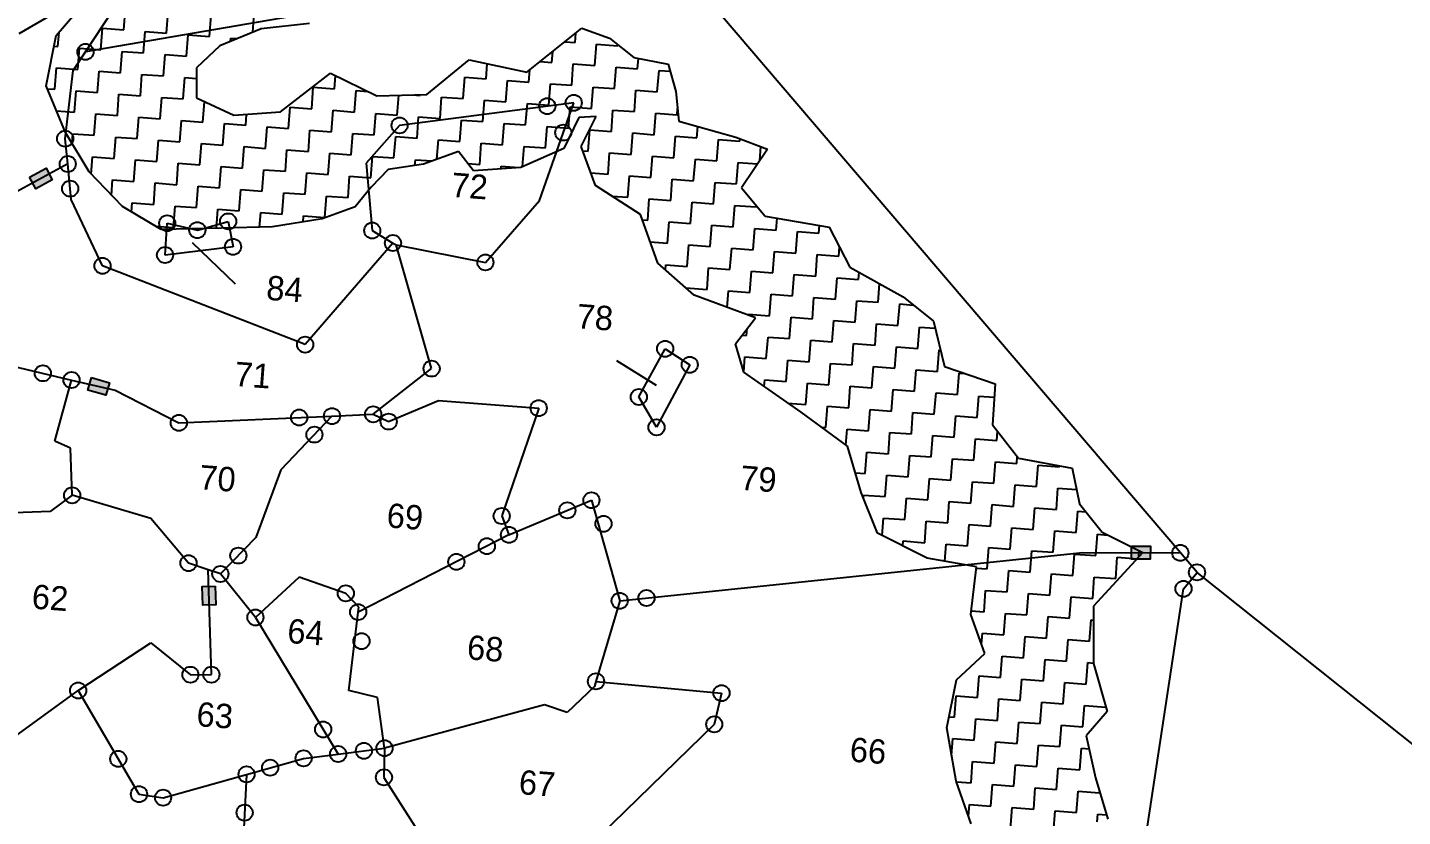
# Model space of a CAD drawing. Header units: metres. Extents: x 305256 to 309406, y 1922831 to 1926292.
# Drawn here: x 306465 to 307521, y 1924915 to 1925521 of the extents above; entities that cross this region are included whole.
import ezdxf

# ---------------------------------------------------------------- set-up
doc = ezdxf.new("R2010")
doc.units = ezdxf.units.M
for name, color, linetype in [('POLY_HATCH', 12, 'Continuous'), ('POLY_PARCEL', 6, 'Continuous'), ('POLY_WATER', 4, 'Continuous'), ('TEXT_PARCEL', 7, 'Continuous'), ('V_BOUND_LINE', 7, 'Continuous')]:
    doc.layers.add(name, color=color, linetype=linetype)
doc.styles.add('TEXT_MAP', font='')
doc.styles.get('TEXT_MAP').set_extended_font_data('Kruti Dev 050')
doc.dimstyles.get("Standard").update_dxf_attribs({"dimtxt": 0.18, "dimasz": 0.18, "dimexe": 0.18, "dimexo": 0.0625, "dimgap": 0.09, "dimtad": 0, "dimtih": 1, "dimtoh": 1, "dimdec": 4, "dimzin": 0, "dimdsep": 46, "dimtxsty": 'Standard', "dimcen": 0.09, "dimadec": 0, "dimazin": 0, "dimtfac": 1, "dimtdec": 4, "dimtofl": 0, "dimtmove": 0, "dimatfit": 3, "dimfxl": 1, "dimtolj": 1, "dimtzin": 0, "dimarcsym": 0})

msp = doc.modelspace()

# ---------------------------------------------------------------- hatches: boundary and pattern name
for points in [[(306484.3, 1925404.4), (306479.6, 1925413.2), (306466.8, 1925406.3), (306471.6, 1925397.5)], [(306525.5, 1925238.9), (306528.3, 1925248.5), (306514.4, 1925252.5), (306511.7, 1925242.9)], [(307327.4, 1925113), (307327.5, 1925123), (307313, 1925123), (307313, 1925113)], [(306599.8, 1925077.7), (306609.8, 1925078), (306609.4, 1925092.4), (306599.4, 1925092.1)]]:
    msp.add_hatch(color=256).paths.add_polyline_path(points)

# ---------------------------------------------------------------- linework, layer by layer
for points in [[(306466.8, 1925406.3), (306479.6, 1925413.2), (306484.3, 1925404.4), (306471.6, 1925397.5)], [(306514.4, 1925252.5), (306528.3, 1925248.5), (306525.5, 1925238.9), (306511.7, 1925242.9)], [(307313, 1925123), (307327.5, 1925123), (307327.4, 1925113), (307313, 1925113)], [(306609.4, 1925092.4), (306609.8, 1925078), (306599.8, 1925077.7), (306599.4, 1925092.1)]]:
    msp.add_lwpolyline(points, close=True)
for centre in [(306509.8, 1925502.6), (306864.4, 1925460.9), (306884.7, 1925463.5), (306751, 1925446.1), (306876.7, 1925440.6), (306494.2, 1925435.9), (306496.2, 1925416.5), (306498.1, 1925397.6), (306572.6, 1925371), (306595.7, 1925365.7), (306619.4, 1925372.4), (306730, 1925365.4), (306623.1, 1925352.9), (306745.9, 1925355.8), (306570.9, 1925346.6), (306522.9, 1925338.3), (306816.9, 1925340.9), (306678.5, 1925277.8), (306954.9, 1925274.6), (306775.6, 1925259.4), (306973.8, 1925262.3), (306477.1, 1925255.8), (306499.1, 1925250.6), (306934.7, 1925237.6), (306857.8, 1925229), (306581.5, 1925217.7), (306673.9, 1925221.8), (306699.1, 1925222.9), (306730.7, 1925224.3), (306742.6, 1925218.7), (306685.6, 1925208.7), (306948.3, 1925214.3), (306499.6, 1925162.1), (306898.3, 1925158.3), (306829.4, 1925146.2), (306879.8, 1925150.5), (306835, 1925131.7), (306907.6, 1925140.2), (306818, 1925123), (306588.9, 1925110), (306627.2, 1925115.8), (306794.6, 1925111), (307350.5, 1925117.9), (306613.4, 1925101.7), (307363.3, 1925102.9), (307352.9, 1925090.3), (306709.7, 1925086.8), (306920, 1925081.1), (306940.6, 1925083.2), (306640.3, 1925068.3), (306719.2, 1925072.4), (306721.8, 1925050.1), (306590.4, 1925024.3), (306606.5, 1925024.4), (306901.8, 1925019.2), (306504.2, 1925012.2), (306998.2, 1925010.2), (306992.6, 1924986.2), (306692.3, 1924982.3), (306703.8, 1924963.4), (306723.6, 1924965.9), (306739.4, 1924967.9), (306535, 1924959.7), (306651.6, 1924952.9), (306677.3, 1924960.1), (306633.5, 1924947.8), (306739, 1924945.5), (306550.9, 1924932.6), (306569.4, 1924929.9), (306632, 1924918.4)]:
    msp.add_circle(centre, 6.19)
at = {"layer": 'POLY_HATCH'}
for p, q in [((306487.2, 1925515.1), (306509.5, 1925540.9)), ((306644.6, 1925520.3), (306613.1, 1925507.3)), ((306681.8, 1925524.3), (306644.6, 1925520.3)), ((306848.6, 1925487), (306890.9, 1925520.7)), ((306890.9, 1925520.7), (306912.2, 1925513)), ((306479.6, 1925476.6), (306487.2, 1925515.1)), ((306613.1, 1925507.3), (306595, 1925490.4)), ((306912.2, 1925513), (306930.8, 1925498.3)), ((306772, 1925469.9), (306804.5, 1925496.4)), ((306804.5, 1925496.4), (306848.6, 1925487)), ((306930.8, 1925498.3), (306957.3, 1925493.1)), ((306595, 1925490.4), (306595, 1925467.2)), ((306659.5, 1925456.6), (306697.9, 1925486.2)), ((306697.9, 1925486.2), (306733.5, 1925468.9)), ((306957.3, 1925493.1), (306963.2, 1925472.2)), ((306494.4, 1925440.8), (306479.6, 1925476.6)), ((306595, 1925467.2), (306623.8, 1925453.9)), ((306733.5, 1925468.9), (306772, 1925469.9)), ((306963.2, 1925472.2), (306965.5, 1925449.5)), ((306623.8, 1925453.9), (306659.5, 1925456.6)), ((306888.6, 1925452.1), (306877.1, 1925428.3)), ((306901.9, 1925452.9), (306888.6, 1925452.1)), ((306890.5, 1925429.8), (306901.9, 1925452.9)), ((306965.5, 1925449.5), (307009.3, 1925437.2)), ((306512.6, 1925410.4), (306494.4, 1925440.8)), ((307009.3, 1925437.2), (307033.4, 1925427.9)), ((306796.3, 1925426.2), (306769.4, 1925416.4)), ((306807.7, 1925411.3), (306796.3, 1925426.2)), ((306877.1, 1925428.3), (306844.1, 1925413.9)), ((306901.5, 1925399.9), (306890.5, 1925429.8)), ((307033.4, 1925427.9), (307013.6, 1925398.2)), ((306742.2, 1925412.3), (306729.3, 1925398.6)), ((306769.4, 1925416.4), (306742.2, 1925412.3)), ((306844.1, 1925413.9), (306807.7, 1925411.3)), ((306538.2, 1925383.8), (306512.6, 1925410.4)), ((306729.3, 1925398.6), (306717, 1925383.5)), ((306936, 1925377.6), (306901.5, 1925399.9)), ((307013.6, 1925398.2), (307031.6, 1925376.5)), ((306568, 1925366.1), (306538.2, 1925383.8)), ((306717, 1925383.5), (306691.6, 1925374.3)), ((306691.6, 1925374.3), (306653.5, 1925368.2)), ((306949.3, 1925340.4), (306936, 1925377.6)), ((307031.6, 1925376.5), (307080.8, 1925368.1)), ((306614.3, 1925367.2), (306568, 1925366.1)), ((306653.5, 1925368.2), (306614.3, 1925367.2)), ((307080.8, 1925368.1), (307096.8, 1925337.2)), ((306977.2, 1925315.8), (306949.3, 1925340.4)), ((307096.8, 1925337.2), (307137.7, 1925314.4)), ((307024.3, 1925298.3), (306977.2, 1925315.8)), ((307137.7, 1925314.4), (307161, 1925295.8)), ((307008.8, 1925278.3), (307024.3, 1925298.3)), ((307161, 1925295.8), (307169.5, 1925261.1)), ((307015.4, 1925256.7), (307008.8, 1925278.3)), ((307059.3, 1925225.8), (307015.4, 1925256.7)), ((307169.5, 1925261.1), (307208.3, 1925247.8)), ((307208.3, 1925247.8), (307206.3, 1925216.1)), ((307095, 1925199.8), (307059.3, 1925225.8)), ((307206.3, 1925216.1), (307226.2, 1925190.6)), ((307105.5, 1925164.3), (307095, 1925199.8)), ((307226.2, 1925190.6), (307267.5, 1925182.8)), ((307267.5, 1925182.8), (307273, 1925155.5)), ((307117.9, 1925132.9), (307105.5, 1925164.3)), ((307273, 1925155.5), (307290.4, 1925133.8)), ((307156.2, 1925113.9), (307117.9, 1925132.9)), ((307290.4, 1925133.8), (307321.8, 1925118.2)), ((307321.8, 1925118.2), (307283.9, 1925077)), ((307194.1, 1925107.1), (307156.2, 1925113.9)), ((307189.5, 1925070.5), (307194.1, 1925107.1)), ((307283.9, 1925077), (307283.8, 1925033)), ((307200.5, 1925040.7), (307189.5, 1925070.5)), ((307178.5, 1925020.5), (307200.5, 1925040.7)), ((307283.8, 1925033), (307294.3, 1924996)), ((307171.1, 1924983.5), (307178.5, 1925020.5)), ((307294.3, 1924996), (307278.2, 1924977.5)), ((307178.4, 1924942.5), (307171.1, 1924983.5)), ((307278.2, 1924977.5), (307285.4, 1924945.1)), ((307189.9, 1924909.8), (307178.4, 1924942.5)), ((307285.4, 1924945.1), (307294.8, 1924913.3))]:
    msp.add_line(p, q, dxfattribs=at)
at = {"layer": 'POLY_HATCH', "linetype": 'Continuous'}
for p, q in [((306539.3, 1925519.4), (306540.5, 1925535.9)), ((306572.1, 1925516.9), (306573.4, 1925533.4)), ((306605, 1925514.5), (306606.2, 1925530.9)), ((306638.3, 1925517.8), (306639.1, 1925528.4)), ((306488.7, 1925506.7), (306489.5, 1925517.8)), ((306521.6, 1925504.2), (306522.8, 1925520.7)), ((306522.8, 1925520.7), (306539.3, 1925519.4)), ((306554.4, 1925501.8), (306555.7, 1925518.2)), ((306555.7, 1925518.2), (306572.1, 1925516.9)), ((306885.7, 1925509.7), (306886.2, 1925517)), ((306485.6, 1925507), (306488.7, 1925506.7)), ((306587.3, 1925499.3), (306588.6, 1925515.7)), ((306588.6, 1925515.7), (306605, 1925514.5)), ((306621.2, 1925510.7), (306621.4, 1925513.2)), ((306621.4, 1925513.2), (306626.4, 1925512.8)), ((306877.9, 1925510.3), (306885.7, 1925509.7)), ((306900.9, 1925492.1), (306902.1, 1925508.5)), ((306902.1, 1925508.5), (306918.6, 1925507.3)), ((306918.6, 1925507.3), (306918.6, 1925507.9)), ((306503.9, 1925489.1), (306505.1, 1925505.5)), ((306505.1, 1925505.5), (306521.6, 1925504.2)), ((306536.8, 1925486.6), (306538, 1925503)), ((306538, 1925503), (306554.4, 1925501.8)), ((306569.6, 1925484.1), (306570.9, 1925500.5)), ((306570.9, 1925500.5), (306587.3, 1925499.3)), ((306868, 1925494.5), (306868.6, 1925503)), ((306933.7, 1925489.6), (306934.4, 1925497.6)), ((306486.2, 1925473.9), (306487.5, 1925490.3)), ((306487.5, 1925490.3), (306503.9, 1925489.1)), ((306519.1, 1925471.4), (306520.3, 1925487.8)), ((306520.3, 1925487.8), (306536.8, 1925486.6)), ((306552, 1925468.9), (306553.2, 1925485.3)), ((306553.2, 1925485.3), (306569.6, 1925484.1)), ((306817.4, 1925481.8), (306818.3, 1925493.5)), ((306850.3, 1925479.4), (306851, 1925489)), ((306858.9, 1925495.2), (306868, 1925494.5)), ((306883.2, 1925476.9), (306884.4, 1925493.3)), ((306884.4, 1925493.3), (306900.9, 1925492.1)), ((306916.1, 1925474.4), (306917.3, 1925490.8)), ((306917.3, 1925490.8), (306933.7, 1925489.6)), ((306948.9, 1925471.9), (306950.2, 1925488.3)), ((306950.2, 1925488.3), (306958.8, 1925487.7)), ((306480.6, 1925474.3), (306486.2, 1925473.9)), ((306584.8, 1925466.4), (306586.1, 1925482.8)), ((306586.1, 1925482.8), (306595, 1925482.2)), ((306683.5, 1925458.9), (306684.7, 1925475.4)), ((306684.7, 1925475.4), (306701.1, 1925474.1)), ((306701.1, 1925474.1), (306701.9, 1925484.3)), ((306799.8, 1925466.7), (306801, 1925483.1)), ((306801, 1925483.1), (306817.4, 1925481.8)), ((306832.6, 1925464.2), (306833.9, 1925480.6)), ((306833.9, 1925480.6), (306850.3, 1925479.4)), ((306865.5, 1925461.7), (306866.8, 1925478.1)), ((306866.8, 1925478.1), (306883.2, 1925476.9)), ((306898.4, 1925459.2), (306899.6, 1925475.6)), ((306899.6, 1925475.6), (306916.1, 1925474.4)), ((306501.4, 1925456.2), (306502.6, 1925472.6)), ((306502.6, 1925472.6), (306519.1, 1925471.4)), ((306534.3, 1925453.7), (306535.5, 1925470.1)), ((306535.5, 1925470.1), (306552, 1925468.9)), ((306567.2, 1925451.2), (306568.4, 1925467.6)), ((306568.4, 1925467.6), (306584.8, 1925466.4)), ((306600, 1925448.7), (306601.2, 1925464.3)), ((306716.3, 1925456.4), (306717.6, 1925472.9)), ((306717.6, 1925472.9), (306726.7, 1925472.2)), ((306749.2, 1925453.9), (306750.4, 1925469.3)), ((306760.9, 1925469.6), (306766.9, 1925469.1)), ((306766.9, 1925469.1), (306766.9, 1925469.8)), ((306782.1, 1925451.5), (306783.3, 1925467.9)), ((306783.3, 1925467.9), (306799.8, 1925466.7)), ((306815, 1925449), (306816.2, 1925465.4)), ((306816.2, 1925465.4), (306832.6, 1925464.2)), ((306931.3, 1925456.7), (306932.5, 1925473.1)), ((306932.5, 1925473.1), (306948.9, 1925471.9)), ((306487.6, 1925457.2), (306501.4, 1925456.2)), ((306516.6, 1925438.5), (306517.8, 1925454.9)), ((306517.8, 1925454.9), (306534.3, 1925453.7)), ((306632.9, 1925446.2), (306633.5, 1925454.6)), ((306665.8, 1925443.7), (306667, 1925460.2)), ((306667, 1925460.2), (306683.5, 1925458.9)), ((306698.6, 1925441.2), (306699.9, 1925457.7)), ((306699.9, 1925457.7), (306716.3, 1925456.4)), ((306731.5, 1925438.8), (306732.8, 1925455.2)), ((306732.8, 1925455.2), (306749.2, 1925453.9)), ((306847.8, 1925446.5), (306849.1, 1925462.9)), ((306849.1, 1925462.9), (306865.5, 1925461.7)), ((306880.7, 1925444), (306881.9, 1925460.4)), ((306881.9, 1925460.4), (306898.4, 1925459.2)), ((306913.6, 1925441.5), (306914.8, 1925457.9)), ((306914.8, 1925457.9), (306931.3, 1925456.7)), ((306946.5, 1925439), (306947.7, 1925455.5)), ((306947.7, 1925455.5), (306964.1, 1925454.2)), ((306964.1, 1925454.2), (306964.5, 1925459.2)), ((306549.5, 1925436), (306550.7, 1925452.4)), ((306550.7, 1925452.4), (306567.2, 1925451.2)), ((306582.3, 1925433.5), (306583.6, 1925450)), ((306583.6, 1925450), (306600, 1925448.7)), ((306615.2, 1925431), (306616.5, 1925447.5)), ((306616.5, 1925447.5), (306632.9, 1925446.2)), ((306648.1, 1925428.5), (306649.3, 1925445)), ((306649.3, 1925445), (306665.8, 1925443.7)), ((306764.4, 1925436.3), (306765.6, 1925452.7)), ((306765.6, 1925452.7), (306782.1, 1925451.5)), ((306797.3, 1925433.8), (306798.5, 1925450.2)), ((306798.5, 1925450.2), (306815, 1925449)), ((306830.1, 1925431.3), (306831.4, 1925447.7)), ((306831.4, 1925447.7), (306847.8, 1925446.5)), ((306863, 1925428.8), (306864.3, 1925445.2)), ((306864.3, 1925445.2), (306880.7, 1925444)), ((306895.9, 1925426.3), (306897.1, 1925442.7)), ((306897.1, 1925442.7), (306913.6, 1925441.5)), ((306979.3, 1925436.5), (306980, 1925445.4)), ((306499.6, 1925432.2), (306500.2, 1925439.7)), ((306500.2, 1925439.7), (306516.6, 1925438.5)), ((306531.8, 1925420.8), (306533, 1925437.2)), ((306533, 1925437.2), (306549.5, 1925436)), ((306564.7, 1925418.3), (306565.9, 1925434.8)), ((306565.9, 1925434.8), (306582.3, 1925433.5)), ((306597.5, 1925415.8), (306598.8, 1925432.3)), ((306598.8, 1925432.3), (306615.2, 1925431)), ((306681, 1925426), (306682.2, 1925442.5)), ((306682.2, 1925442.5), (306698.6, 1925441.2)), ((306713.8, 1925423.6), (306715.1, 1925440)), ((306715.1, 1925440), (306731.5, 1925438.8)), ((306746.7, 1925421.1), (306748, 1925437.5)), ((306748, 1925437.5), (306764.4, 1925436.3)), ((306779.7, 1925420.1), (306780.8, 1925435)), ((306780.8, 1925435), (306797.3, 1925433.8)), ((306812.5, 1925416.1), (306813.7, 1925432.5)), ((306813.7, 1925432.5), (306830.1, 1925431.3)), ((306928.8, 1925423.8), (306930, 1925440.3)), ((306930, 1925440.3), (306946.5, 1925439)), ((306961.6, 1925421.3), (306962.9, 1925437.8)), ((306962.9, 1925437.8), (306979.3, 1925436.5)), ((306994.5, 1925418.8), (306995.8, 1925435.3)), ((306995.8, 1925435.3), (307012.2, 1925434)), ((307012.2, 1925434), (307012.4, 1925436.1)), ((306514.3, 1925408.6), (306515.3, 1925422.1)), ((306515.3, 1925422.1), (306531.8, 1925420.8)), ((306630.4, 1925413.3), (306631.7, 1925429.8)), ((306631.7, 1925429.8), (306648.1, 1925428.5)), ((306663.3, 1925410.9), (306664.5, 1925427.3)), ((306664.5, 1925427.3), (306681, 1925426)), ((306696.2, 1925408.4), (306697.4, 1925424.8)), ((306697.4, 1925424.8), (306713.8, 1925423.6)), ((306729, 1925405.9), (306730.3, 1925422.3)), ((306730.3, 1925422.3), (306746.7, 1925421.1)), ((306845.4, 1925414.5), (306846.6, 1925430)), ((306846.6, 1925430), (306863, 1925428.8)), ((306891.6, 1925426.6), (306895.9, 1925426.3)), ((306911.1, 1925408.6), (306912.3, 1925425.1)), ((306912.3, 1925425.1), (306928.8, 1925423.8)), ((306944, 1925406.1), (306945.2, 1925422.6)), ((306945.2, 1925422.6), (306961.6, 1925421.3)), ((307027.6, 1925419.3), (307028.4, 1925429.8)), ((306547, 1925403.1), (306548.2, 1925419.6)), ((306548.2, 1925419.6), (306564.7, 1925418.3)), ((306579.9, 1925400.6), (306581.1, 1925417.1)), ((306581.1, 1925417.1), (306597.5, 1925415.8)), ((306612.7, 1925398.2), (306614, 1925414.6)), ((306614, 1925414.6), (306630.4, 1925413.3)), ((306645.6, 1925395.7), (306646.8, 1925412.1)), ((306646.8, 1925412.1), (306663.3, 1925410.9)), ((306762.8, 1925415.4), (306763.2, 1925419.8)), ((306763.2, 1925419.8), (306776.1, 1925418.8)), ((306803.5, 1925416.8), (306812.5, 1925416.1)), ((306828.7, 1925412.8), (306828.9, 1925414.8)), ((306828.9, 1925414.8), (306842.5, 1925413.8)), ((306976.8, 1925403.6), (306978.1, 1925420.1)), ((306978.1, 1925420.1), (306994.5, 1925418.8)), ((307009.7, 1925401.2), (307011, 1925417.6)), ((307011, 1925417.6), (307025.7, 1925416.5)), ((306529.7, 1925392.6), (306530.5, 1925404.4)), ((306530.5, 1925404.4), (306547, 1925403.1)), ((306562.2, 1925385.4), (306563.4, 1925401.9)), ((306563.4, 1925401.9), (306579.9, 1925400.6)), ((306678.5, 1925393.2), (306679.7, 1925409.6)), ((306679.7, 1925409.6), (306696.2, 1925408.4)), ((306711.4, 1925390.7), (306712.6, 1925407.1)), ((306712.6, 1925407.1), (306729, 1925405.9)), ((306897.9, 1925409.6), (306911.1, 1925408.6)), ((306926.3, 1925390.9), (306927.5, 1925407.4)), ((306927.5, 1925407.4), (306944, 1925406.1)), ((306959.2, 1925388.5), (306960.4, 1925404.9)), ((306960.4, 1925404.9), (306976.8, 1925403.6)), ((306992, 1925386), (306993.3, 1925402.4)), ((306993.3, 1925402.4), (307009.7, 1925401.2)), ((306595, 1925383), (306596.3, 1925399.4)), ((306596.3, 1925399.4), (306612.7, 1925398.2)), ((306627.9, 1925380.5), (306629.2, 1925396.9)), ((306629.2, 1925396.9), (306645.6, 1925395.7)), ((306660.8, 1925378), (306662, 1925394.4)), ((306662, 1925394.4), (306678.5, 1925393.2)), ((306693.7, 1925375.5), (306694.9, 1925391.9)), ((306694.9, 1925391.9), (306711.4, 1925390.7)), ((306913.9, 1925391.9), (306926.3, 1925390.9)), ((306545.2, 1925379.6), (306545.7, 1925386.7)), ((306545.7, 1925386.7), (306562.2, 1925385.4)), ((306577.4, 1925367.8), (306578.6, 1925384.2)), ((306578.6, 1925384.2), (306595, 1925383)), ((306610.4, 1925367.1), (306611.5, 1925381.7)), ((306611.5, 1925381.7), (306627.9, 1925380.5)), ((306643.5, 1925368), (306644.4, 1925379.2)), ((306644.4, 1925379.2), (306660.8, 1925378)), ((306941.5, 1925373.3), (306942.7, 1925389.7)), ((306942.7, 1925389.7), (306959.2, 1925388.5)), ((306974.3, 1925370.8), (306975.6, 1925387.2)), ((306975.6, 1925387.2), (306992, 1925386)), ((307007.2, 1925368.3), (307008.5, 1925384.7)), ((307008.5, 1925384.7), (307024.9, 1925383.5)), ((307024.9, 1925383.5), (307025, 1925384.5)), ((306563.4, 1925368.8), (306577.4, 1925367.8)), ((306676.9, 1925371.9), (306677.2, 1925376.7)), ((306677.2, 1925376.7), (306693.7, 1925375.5)), ((306937.4, 1925373.6), (306941.5, 1925373.3)), ((306956.7, 1925355.6), (306957.9, 1925372)), ((306957.9, 1925372), (306974.3, 1925370.8)), ((306989.5, 1925353.1), (306990.8, 1925369.5)), ((306990.8, 1925369.5), (307007.2, 1925368.3)), ((307040.1, 1925365.8), (307040.8, 1925374.9)), ((307073, 1925363.3), (307073.4, 1925369.3)), ((307022.4, 1925350.6), (307023.7, 1925367)), ((307023.7, 1925367), (307040.1, 1925365.8)), ((307055.3, 1925348.1), (307056.5, 1925364.6)), ((307056.5, 1925364.6), (307073, 1925363.3)), ((306943.5, 1925356.6), (306956.7, 1925355.6)), ((306971.9, 1925337.9), (306973.1, 1925354.3)), ((306973.1, 1925354.3), (306989.5, 1925353.1)), ((307004.7, 1925335.4), (307006, 1925351.8)), ((307006, 1925351.8), (307022.4, 1925350.6)), ((307037.6, 1925332.9), (307038.9, 1925349.4)), ((307038.9, 1925349.4), (307055.3, 1925348.1)), ((307088.2, 1925345.6), (307088.7, 1925352.8)), ((306955.1, 1925335.3), (306955.4, 1925339.1)), ((306955.4, 1925339.1), (306971.9, 1925337.9)), ((307070.5, 1925330.4), (307071.7, 1925346.9)), ((307071.7, 1925346.9), (307088.2, 1925345.6)), ((306987.1, 1925320.2), (306988.3, 1925336.7)), ((306988.3, 1925336.7), (307004.7, 1925335.4)), ((307019.9, 1925317.7), (307021.2, 1925334.2)), ((307021.2, 1925334.2), (307037.6, 1925332.9)), ((307052.8, 1925315.2), (307054, 1925331.7)), ((307054, 1925331.7), (307070.5, 1925330.4)), ((307085.7, 1925312.8), (307086.9, 1925329.2)), ((307086.9, 1925329.2), (307103.4, 1925327.9)), ((307103.4, 1925327.9), (307103.8, 1925333.3)), ((306970.8, 1925321.5), (306987.1, 1925320.2)), ((307002.5, 1925306.3), (307003.5, 1925319)), ((307003.5, 1925319), (307019.9, 1925317.7)), ((307035.1, 1925300), (307036.4, 1925316.5)), ((307036.4, 1925316.5), (307052.8, 1925315.2)), ((307118.5, 1925310.3), (307119.6, 1925324.4)), ((307068, 1925297.6), (307069.2, 1925314)), ((307069.2, 1925314), (307085.7, 1925312.8)), ((307100.9, 1925295.1), (307102.1, 1925311.5)), ((307102.1, 1925311.5), (307118.5, 1925310.3)), ((307133.7, 1925292.6), (307135, 1925309)), ((307135, 1925309), (307145.4, 1925308.2)), ((307018.6, 1925300.4), (307018.7, 1925301.3)), ((307018.7, 1925301.3), (307035.1, 1925300)), ((307050.3, 1925282.4), (307051.6, 1925298.8)), ((307051.6, 1925298.8), (307068, 1925297.6)), ((307083.2, 1925279.9), (307084.4, 1925296.3)), ((307084.4, 1925296.3), (307100.9, 1925295.1)), ((307014.1, 1925285.1), (307017.4, 1925284.9)), ((307017.4, 1925284.9), (307017.8, 1925290)), ((307116.1, 1925277.4), (307117.3, 1925293.8)), ((307117.3, 1925293.8), (307133.7, 1925292.6)), ((307148.9, 1925274.9), (307150.2, 1925291.3)), ((307150.2, 1925291.3), (307162.3, 1925290.4)), ((307032.6, 1925267.2), (307033.9, 1925283.6)), ((307033.9, 1925283.6), (307050.3, 1925282.4)), ((307065.5, 1925264.7), (307066.7, 1925281.1)), ((307066.7, 1925281.1), (307083.2, 1925279.9)), ((307098.4, 1925262.2), (307099.6, 1925278.6)), ((307099.6, 1925278.6), (307116.1, 1925277.4)), ((307131.3, 1925259.7), (307132.5, 1925276.1)), ((307132.5, 1925276.1), (307148.9, 1925274.9)), ((307164.1, 1925257.2), (307165.4, 1925273.7)), ((307165.4, 1925273.7), (307166.5, 1925273.6)), ((307015.3, 1925256.9), (307016.2, 1925268.4)), ((307016.2, 1925268.4), (307032.6, 1925267.2)), ((307047.8, 1925249.5), (307049.1, 1925265.9)), ((307049.1, 1925265.9), (307065.5, 1925264.7)), ((307080.7, 1925247), (307081.9, 1925263.4)), ((307081.9, 1925263.4), (307098.4, 1925262.2)), ((307113.6, 1925244.5), (307114.8, 1925261)), ((307114.8, 1925261), (307131.3, 1925259.7)), ((307146.4, 1925242), (307147.7, 1925258.5)), ((307147.7, 1925258.5), (307164.1, 1925257.2)), ((307179.3, 1925239.5), (307180.6, 1925256)), ((307180.6, 1925256), (307185.6, 1925255.6)), ((307031, 1925245.7), (307031.4, 1925250.7)), ((307031.4, 1925250.7), (307047.8, 1925249.5)), ((307063, 1925231.8), (307064.3, 1925248.2)), ((307064.3, 1925248.2), (307080.7, 1925247)), ((307095.9, 1925229.3), (307097.1, 1925245.8)), ((307097.1, 1925245.8), (307113.6, 1925244.5)), ((307128.8, 1925226.8), (307130, 1925243.3)), ((307130, 1925243.3), (307146.4, 1925242)), ((307049.2, 1925232.9), (307063, 1925231.8)), ((307161.6, 1925224.3), (307162.9, 1925240.8)), ((307162.9, 1925240.8), (307179.3, 1925239.5)), ((307194.5, 1925221.9), (307195.8, 1925238.3)), ((307195.8, 1925238.3), (307207.6, 1925237.4)), ((307078.2, 1925214.1), (307079.5, 1925230.6)), ((307079.5, 1925230.6), (307095.9, 1925229.3)), ((307111.1, 1925211.6), (307112.3, 1925228.1)), ((307112.3, 1925228.1), (307128.8, 1925226.8)), ((307144, 1925209.2), (307145.2, 1925225.6)), ((307145.2, 1925225.6), (307161.6, 1925224.3)), ((307176.8, 1925206.7), (307178.1, 1925223.1)), ((307178.1, 1925223.1), (307194.5, 1925221.9)), ((307074.9, 1925214.4), (307078.2, 1925214.1)), ((307093.7, 1925200.7), (307094.6, 1925212.9)), ((307094.6, 1925212.9), (307111.1, 1925211.6)), ((307126.3, 1925194), (307127.5, 1925210.4)), ((307127.5, 1925210.4), (307144, 1925209.2)), ((307209.7, 1925204.2), (307210.2, 1925211)), ((307159.1, 1925191.5), (307160.4, 1925207.9)), ((307160.4, 1925207.9), (307176.8, 1925206.7)), ((307192, 1925189), (307193.3, 1925205.4)), ((307193.3, 1925205.4), (307209.7, 1925204.2)), ((307108.6, 1925178.8), (307109.8, 1925195.2)), ((307109.8, 1925195.2), (307126.3, 1925194)), ((307141.5, 1925176.3), (307142.7, 1925192.7)), ((307142.7, 1925192.7), (307159.1, 1925191.5)), ((307174.3, 1925173.8), (307175.6, 1925190.2)), ((307175.6, 1925190.2), (307192, 1925189)), ((307224.9, 1925186.5), (307225.3, 1925191.7)), ((307101.1, 1925179.3), (307108.6, 1925178.8)), ((307207.2, 1925171.3), (307208.5, 1925187.7)), ((307208.5, 1925187.7), (307224.9, 1925186.5)), ((307240.1, 1925168.8), (307241.3, 1925185.2)), ((307241.3, 1925185.2), (307257.8, 1925184)), ((307257.8, 1925184), (307257.8, 1925184.6)), ((307123.8, 1925161.1), (307125, 1925177.5)), ((307125, 1925177.5), (307141.5, 1925176.3)), ((307156.7, 1925158.6), (307157.9, 1925175)), ((307157.9, 1925175), (307174.3, 1925173.8)), ((307189.5, 1925156.1), (307190.8, 1925172.5)), ((307190.8, 1925172.5), (307207.2, 1925171.3)), ((307222.4, 1925153.6), (307223.7, 1925170.1)), ((307223.7, 1925170.1), (307240.1, 1925168.8)), ((307107.2, 1925160.1), (307107.3, 1925162.3)), ((307107.3, 1925162.3), (307123.8, 1925161.1)), ((307139, 1925143.4), (307140.2, 1925159.8)), ((307140.2, 1925159.8), (307156.7, 1925158.6)), ((307255.3, 1925151.1), (307256.5, 1925167.6)), ((307256.5, 1925167.6), (307270.8, 1925166.5)), ((307171.9, 1925140.9), (307173.1, 1925157.4)), ((307173.1, 1925157.4), (307189.5, 1925156.1)), ((307204.7, 1925138.4), (307206, 1925154.9)), ((307206, 1925154.9), (307222.4, 1925153.6)), ((307237.6, 1925135.9), (307238.8, 1925152.4)), ((307238.8, 1925152.4), (307255.3, 1925151.1)), ((307270.5, 1925133.4), (307271.7, 1925149.9)), ((307271.7, 1925149.9), (307277.9, 1925149.4)), ((307121.5, 1925131.1), (307122.5, 1925144.6)), ((307122.5, 1925144.6), (307139, 1925143.4)), ((307154.2, 1925125.7), (307155.4, 1925142.2)), ((307155.4, 1925142.2), (307171.9, 1925140.9)), ((307187, 1925123.2), (307188.3, 1925139.7)), ((307188.3, 1925139.7), (307204.7, 1925138.4)), ((307219.9, 1925120.7), (307221.2, 1925137.2)), ((307221.2, 1925137.2), (307237.6, 1925135.9)), ((307137.4, 1925123.2), (307137.7, 1925127)), ((307137.7, 1925127), (307154.2, 1925125.7)), ((307252.8, 1925118.3), (307254, 1925134.7)), ((307254, 1925134.7), (307270.5, 1925133.4)), ((307285.7, 1925115.8), (307286.9, 1925132.2)), ((307286.9, 1925132.2), (307294.8, 1925131.6)), ((307169.6, 1925111.5), (307170.6, 1925124.5)), ((307170.6, 1925124.5), (307187, 1925123.2)), ((307202.2, 1925105.5), (307203.5, 1925122)), ((307203.5, 1925122), (307219.9, 1925120.7)), ((307235.1, 1925103.1), (307236.4, 1925119.5)), ((307236.4, 1925119.5), (307252.8, 1925118.3)), ((307268, 1925100.6), (307269.2, 1925117)), ((307269.2, 1925117), (307285.7, 1925115.8)), ((307318.7, 1925114.8), (307319, 1925119.6)), ((307193.9, 1925106.2), (307202.2, 1925105.5)), ((307300.9, 1925098.1), (307302.1, 1925114.5)), ((307302.1, 1925114.5), (307317.4, 1925113.4)), ((307217.4, 1925087.9), (307218.7, 1925104.3)), ((307218.7, 1925104.3), (307235.1, 1925103.1)), ((307250.3, 1925085.4), (307251.6, 1925101.8)), ((307251.6, 1925101.8), (307268, 1925100.6)), ((307283.2, 1925082.9), (307284.4, 1925099.3)), ((307284.4, 1925099.3), (307300.9, 1925098.1)), ((307199.8, 1925072.7), (307201, 1925089.1)), ((307201, 1925089.1), (307217.4, 1925087.9)), ((307232.6, 1925070.2), (307233.9, 1925086.6)), ((307233.9, 1925086.6), (307250.3, 1925085.4)), ((307265.5, 1925067.7), (307266.7, 1925084.1)), ((307266.7, 1925084.1), (307283.2, 1925082.9)), ((307189.9, 1925073.4), (307199.8, 1925072.7)), ((307214.9, 1925055), (307216.2, 1925071.4)), ((307216.2, 1925071.4), (307232.6, 1925070.2)), ((307247.8, 1925052.5), (307249.1, 1925068.9)), ((307249.1, 1925068.9), (307265.5, 1925067.7)), ((307280.7, 1925050), (307281.9, 1925066.5)), ((307281.9, 1925066.5), (307283.9, 1925066.3)), ((307197.9, 1925047.9), (307198.5, 1925056.2)), ((307198.5, 1925056.2), (307214.9, 1925055)), ((307230.1, 1925037.3), (307231.4, 1925053.7)), ((307231.4, 1925053.7), (307247.8, 1925052.5)), ((307263, 1925034.8), (307264.3, 1925051.3)), ((307264.3, 1925051.3), (307280.7, 1925050)), ((307212.5, 1925022.1), (307213.7, 1925038.6)), ((307213.7, 1925038.6), (307230.1, 1925037.3)), ((307245.3, 1925019.6), (307246.6, 1925036.1)), ((307246.6, 1925036.1), (307263, 1925034.8)), ((307278.2, 1925017.1), (307279.4, 1925033.6)), ((307279.4, 1925033.6), (307283.8, 1925033.2)), ((307194.8, 1925006.9), (307196, 1925023.4)), ((307196, 1925023.4), (307212.5, 1925022.1)), ((307227.6, 1925004.4), (307228.9, 1925020.9)), ((307228.9, 1925020.9), (307245.3, 1925019.6)), ((307260.5, 1925001.9), (307261.8, 1925018.4)), ((307261.8, 1925018.4), (307278.2, 1925017.1)), ((307177.1, 1924991.7), (307178.3, 1925008.2)), ((307178.3, 1925008.2), (307194.8, 1925006.9)), ((307210, 1924989.2), (307211.2, 1925005.7)), ((307211.2, 1925005.7), (307227.6, 1925004.4)), ((307242.8, 1924986.8), (307244.1, 1925003.2)), ((307244.1, 1925003.2), (307260.5, 1925001.9)), ((307275.7, 1924984.3), (307277, 1925000.7)), ((307277, 1925000.7), (307293.3, 1924999.5)), ((307172.8, 1924992.1), (307177.1, 1924991.7)), ((307192.3, 1924974.1), (307193.5, 1924990.5)), ((307193.5, 1924990.5), (307210, 1924989.2)), ((307225.2, 1924971.6), (307226.4, 1924988)), ((307226.4, 1924988), (307242.8, 1924986.8)), ((307258, 1924969.1), (307259.3, 1924985.5)), ((307259.3, 1924985.5), (307275.7, 1924984.3)), ((307174.9, 1924962.2), (307175.8, 1924975.3)), ((307175.8, 1924975.3), (307192.3, 1924974.1)), ((307207.5, 1924956.4), (307208.7, 1924972.8)), ((307208.7, 1924972.8), (307225.2, 1924971.6)), ((307240.4, 1924953.9), (307241.6, 1924970.3)), ((307241.6, 1924970.3), (307258, 1924969.1)), ((307273.2, 1924951.4), (307274.5, 1924967.8)), ((307274.5, 1924967.8), (307280.4, 1924967.4)), ((307189.8, 1924941.2), (307191, 1924957.6)), ((307191, 1924957.6), (307207.5, 1924956.4)), ((307222.7, 1924938.7), (307223.9, 1924955.1)), ((307223.9, 1924955.1), (307240.4, 1924953.9)), ((307255.5, 1924936.2), (307256.8, 1924952.6)), ((307256.8, 1924952.6), (307273.2, 1924951.4)), ((307178.5, 1924942), (307189.8, 1924941.2)), ((307205, 1924923.5), (307206.2, 1924939.9)), ((307206.2, 1924939.9), (307222.7, 1924938.7)), ((307237.9, 1924921), (307239.1, 1924937.4)), ((307239.1, 1924937.4), (307255.5, 1924936.2)), ((307270.7, 1924918.5), (307272, 1924935)), ((307272, 1924935), (307288.4, 1924933.7)), ((307288.4, 1924933.7), (307288.5, 1924934.7)), ((307187.9, 1924915.5), (307188.6, 1924924.7)), ((307188.6, 1924924.7), (307205, 1924923.5)), ((307220.2, 1924905.8), (307221.4, 1924922.3)), ((307221.4, 1924922.3), (307237.9, 1924921)), ((307253.1, 1924903.3), (307254.3, 1924919.8)), ((307254.3, 1924919.8), (307270.7, 1924918.5)), ((307286.7, 1924911.4), (307287.2, 1924917.3)), ((307287.2, 1924917.3), (307293.8, 1924916.8))]:
    msp.add_line(p, q, dxfattribs=at)
at = {"layer": 'POLY_PARCEL'}
for p, q in [((306921.7, 1925573.6), (306509.8, 1925502.6)), ((306509.8, 1925502.6), (306549.9, 1925563.4)), ((306500.4, 1925488.3), (306509.8, 1925502.6)), ((306494.2, 1925435.9), (306500.4, 1925488.3)), ((306884.7, 1925463.5), (306751, 1925446.1)), ((306858.5, 1925388.4), (306884.7, 1925463.5)), ((306751, 1925446.1), (306725.4, 1925417.2)), ((306496.2, 1925416.5), (306494.2, 1925435.9)), ((306496.2, 1925416.5), (306442.6, 1925387.5)), ((306498.9, 1925389.1), (306496.2, 1925416.5)), ((306725.4, 1925417.2), (306730, 1925365.4)), ((306522.9, 1925338.3), (306498.9, 1925389.1)), ((306816.9, 1925340.9), (306858.5, 1925388.4)), ((306570.9, 1925346.6), (306572.6, 1925371)), ((306572.6, 1925371), (306595.7, 1925365.7)), ((306595.7, 1925365.7), (306619.4, 1925372.4)), ((306619.4, 1925372.4), (306623.1, 1925352.9)), ((306730, 1925365.4), (306745.9, 1925355.8)), ((306623.1, 1925352.9), (306570.9, 1925346.6)), ((306745.9, 1925355.8), (306678.5, 1925277.8)), ((306745.9, 1925355.8), (306748.3, 1925354.4)), ((306775.6, 1925259.4), (306748.3, 1925354.4)), ((306748.3, 1925354.4), (306816.9, 1925340.9)), ((306678.5, 1925277.8), (306522.9, 1925338.3)), ((306934.7, 1925237.6), (306954.9, 1925274.6)), ((306954.9, 1925274.6), (306973.8, 1925262.3)), ((306409.4, 1925271.7), (306499.1, 1925250.6)), ((306730.7, 1925224.3), (306775.6, 1925259.4)), ((306973.8, 1925262.3), (306948.3, 1925214.3)), ((306486.2, 1925203.6), (306499.1, 1925250.6)), ((306499.1, 1925250.6), (306532.5, 1925242.8)), ((306532.5, 1925242.8), (306581.5, 1925217.7)), ((306742.6, 1925218.7), (306780.9, 1925234.9)), ((306780.9, 1925234.9), (306857.8, 1925229)), ((306948.3, 1925214.3), (306934.7, 1925237.6)), ((306581.5, 1925217.7), (306699.1, 1925222.9)), ((306699.1, 1925222.9), (306659.9, 1925181.6)), ((306699.1, 1925222.9), (306730.7, 1925224.3)), ((306730.7, 1925224.3), (306742.6, 1925218.7)), ((306857.8, 1925229), (306829.4, 1925146.2)), ((306498.2, 1925198.4), (306486.2, 1925203.6)), ((306499.6, 1925162.1), (306498.2, 1925198.4)), ((306659.9, 1925181.6), (306640.7, 1925129.7)), ((306499.6, 1925162.1), (306482.6, 1925149.6)), ((306560, 1925144.4), (306499.6, 1925162.1)), ((306835, 1925131.7), (306898.3, 1925158.3)), ((306898.3, 1925158.3), (306920, 1925081.1)), ((306482.6, 1925149.6), (306440.7, 1925148.2)), ((306588.9, 1925110), (306560, 1925144.4)), ((306829.4, 1925146.2), (306835, 1925131.7)), ((306640.7, 1925129.7), (306613.4, 1925101.7)), ((306835, 1925131.7), (306719.2, 1925072.4)), ((306920, 1925081.1), (307275.5, 1925118.1)), ((307275.5, 1925118.1), (307350.5, 1925117.9)), ((306604, 1925104.9), (306588.9, 1925110)), ((306606.5, 1925024.4), (306604, 1925104.9)), ((306613.4, 1925101.7), (306604, 1925104.9)), ((306640.3, 1925068.3), (306613.4, 1925101.7)), ((306673.9, 1925099.2), (306640.3, 1925068.3)), ((306709.7, 1925086.8), (306673.9, 1925099.2)), ((307352.9, 1925090.3), (307363.3, 1925102.9)), ((306719.6, 1925076.1), (306709.7, 1925086.8)), ((307310.2, 1924808.3), (307352.9, 1925090.3)), ((306719.2, 1925072.4), (306719.6, 1925076.1)), ((306920, 1925081.1), (306901.8, 1925019.2)), ((306640.3, 1925068.3), (306703.8, 1924963.4)), ((306712.1, 1925012.3), (306719.2, 1925072.4)), ((306504.2, 1925012.2), (306560.1, 1925048.7)), ((306560.1, 1925048.7), (306590.4, 1925024.3)), ((306590.4, 1925024.3), (306606.5, 1925024.4)), ((306412.4, 1924945.4), (306504.2, 1925012.2)), ((306504.2, 1925012.2), (306550.9, 1924932.6)), ((306734.1, 1925006.8), (306712.1, 1925012.3)), ((306900.7, 1925015.3), (306879.7, 1924995.2)), ((306901.8, 1925019.2), (306900.7, 1925015.3)), ((306901.8, 1925019.2), (306998.2, 1925010.2)), ((306998.2, 1925010.2), (306992.6, 1924986.2)), ((306739.4, 1924967.9), (306734.1, 1925006.8)), ((306862.2, 1925001.3), (306739.4, 1924967.9)), ((306879.7, 1924995.2), (306862.2, 1925001.3)), ((306992.6, 1924986.2), (306891.5, 1924887.9)), ((306703.8, 1924963.4), (306739.4, 1924967.9)), ((306739.4, 1924967.9), (306739, 1924945.5)), ((306633.5, 1924947.8), (306677.3, 1924960.1)), ((306677.3, 1924960.1), (306703.8, 1924963.4)), ((306569.4, 1924929.9), (306633.5, 1924947.8)), ((306633.5, 1924947.8), (306625.3, 1924787.8)), ((306739, 1924945.5), (306775.1, 1924888.6)), ((306550.9, 1924932.6), (306569.4, 1924929.9))]:
    msp.add_line(p, q, dxfattribs=at)
at = {"layer": 'POLY_WATER'}
msp.add_line((306504.9, 1925543.6), (306458.7, 1925516.5), dxfattribs=at)
at = {"layer": 'V_BOUND_LINE'}
for p, q in [((307350.5, 1925117.9), (306953.8, 1925582.4)), ((307363.3, 1925102.9), (307350.5, 1925117.9)), ((307534.6, 1924966.3), (307363.3, 1925102.9))]:
    msp.add_line(p, q, dxfattribs=at)

# ---------------------------------------------------------------- texts
at = {"layer": 'TEXT_PARCEL', "style": 'TEXT_MAP'}
for s, p in [('72', (306790.2, 1925391.3)), ('84', (306648.2, 1925312.3)), ('78', (306886.5, 1925290.5)), ('71', (306623.7, 1925246.1)), ('70', (306596.7, 1925166.8)), ('79', (307012, 1925166.4)), ('69', (306740.6, 1925137.5)), ('62', (306468.1, 1925075.2)), ('64', (306664.3, 1925048.8)), ('68', (306802.3, 1925036.2)), ('63', (306594.6, 1924984.9)), ('66', (307096.2, 1924957.7)), ('67', (306842.1, 1924932.7))]:
    msp.add_text(s, height=18.69, rotation=355.6704, dxfattribs=at).set_placement(p)

# ---------------------------------------------------------------- leaders
for points in [[(306625.1, 1925324.3), (306591.9, 1925355.9)], [(306917.6, 1925265.6), (306948.1, 1925246.7)]]:
    msp.add_leader(points, dimstyle='Standard', override={"dimtxt": 2.5, "dimasz": 2.5, "dimexe": 1.25, "dimexo": 0.625, "dimgap": 0.625, "dimtad": 1, "dimtih": 0, "dimtoh": 0, "dimzin": 8, "dimcen": 2.5, "dimtofl": 1})

doc.saveas('drawing.dxf')
